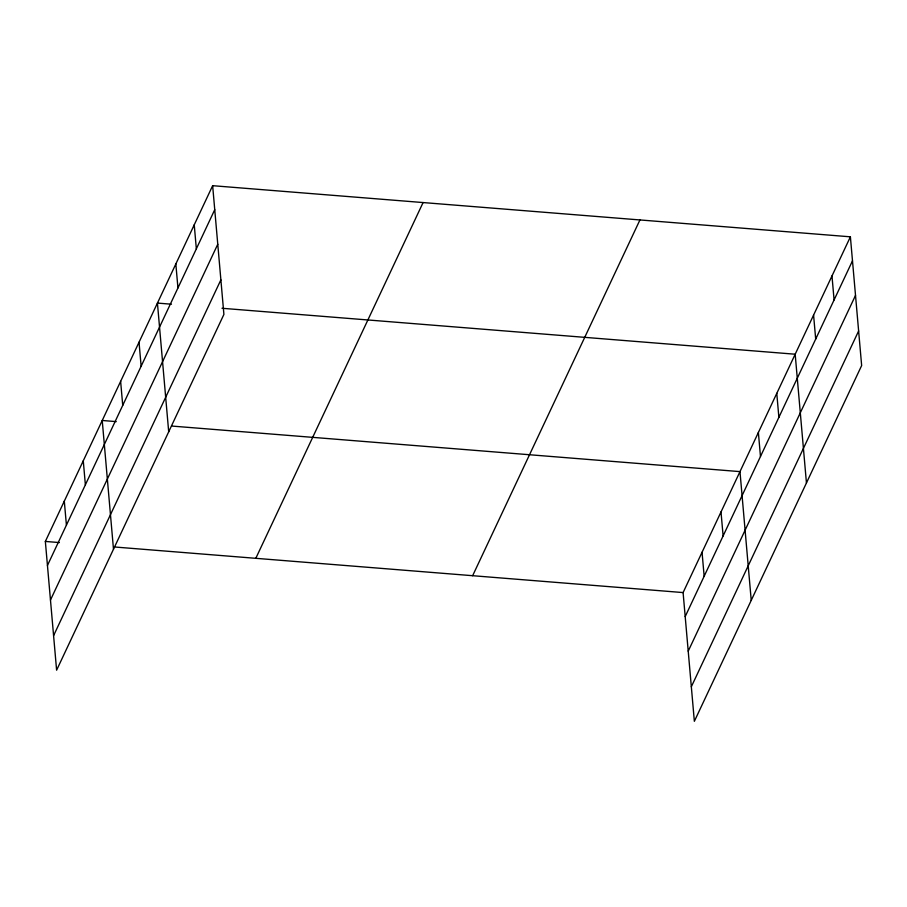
<?xml version="1.0" encoding="UTF-8"?>
<svg xmlns="http://www.w3.org/2000/svg" width="907" height="907" viewBox="0 0 907 907"><rect width="100%" height="100%" fill="white"/><g stroke="black" fill="none" stroke-linecap="round" stroke-linejoin="round"><path stroke-width="1.36" d="M212.646 185.686L223.904 314.423L56.608 670.182L45.35 541.445L212.646 185.686L850.392 236.818L861.65 365.555L694.354 721.314L683.096 592.577L850.392 236.818M47.447 565.458L214.744 209.698M50.475 600.015L217.771 244.255M53.592 635.626L220.877 279.866M255.808 558.315L423.093 202.556M472.638 575.707L639.934 219.948M685.193 616.579L852.489 260.819M688.22 651.147L855.516 295.376M691.338 686.746L858.623 330.987M171.468 304.208L157.433 303.085L168.702 431.823M221.977 308.267L795.178 354.218L806.448 482.955M116.255 421.619L102.23 420.485L113.488 549.223M172.387 426.109L739.976 471.617L751.234 600.355M45.35 541.445L59.386 542.567M115.506 547.068L683.096 592.577M831.98 275.943L834.089 299.956M813.579 315.08L815.688 339.082M776.777 393.343L778.875 417.356M758.377 432.48L760.474 456.493M721.008 511.933L723.117 535.946M702.052 552.25L704.149 576.262M194.245 224.823L196.343 248.824M175.833 263.96L177.942 287.961M139.032 342.222L141.129 366.224M120.631 381.359L122.728 405.361M83.274 460.813L85.371 484.814M64.306 501.129L66.415 525.13"/></g></svg>
